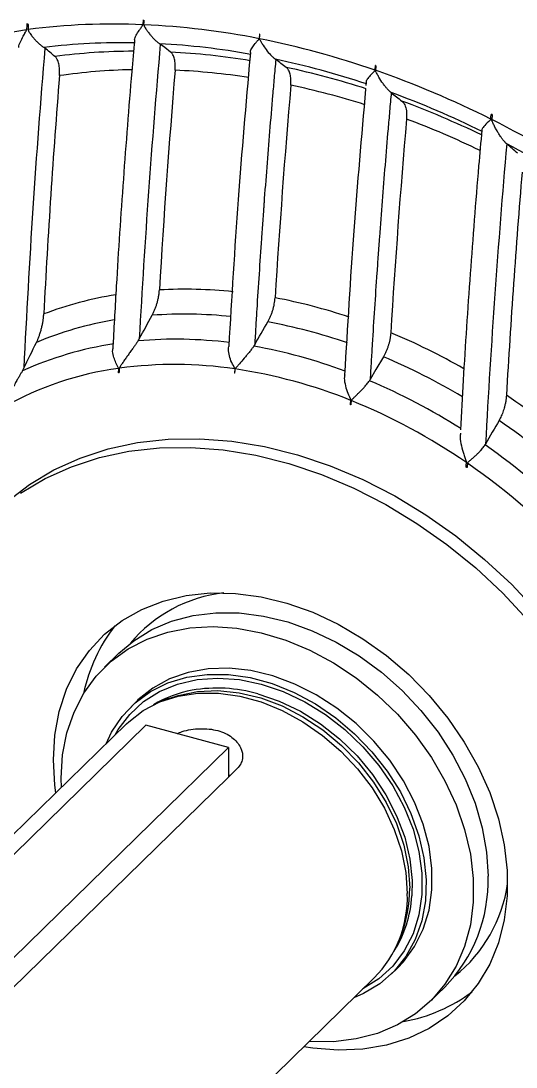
# Model space of a CAD drawing. Header units: millimetres. Extents: x 15 to 1184, y 5 to 836.
# Drawn here: x 801 to 827.5, y 183.5 to 239.5 of the extents above; entities that cross this region are included whole.
import ezdxf

# ---------------------------------------------------------------- set-up
doc = ezdxf.new("R2010")
doc.units = ezdxf.units.MM

msp = doc.modelspace()

# ---------------------------------------------------------------- linework, layer by layer
at = {"color": 7, "linetype": 'Continuous', "lineweight": 25}
for p, q in [((813.288, 237.804), (813.272, 237.611)), ((819.486, 236.202), (819.472, 236.039)), ((827.01, 232.917), (827.011, 232.915)), ((805.931, 222.143), (805.921, 221.95)), ((806.246, 205.657), (805.476, 204.905)), ((808.923, 203.236), (808.588, 203.108)), ((807.222, 203.116), (806.895, 202.797)), ((806.652, 201.879), (788.801, 184.456)), ((807.693, 201.808), (792.992, 187.459)), ((812.115, 200.606), (807.693, 201.808)), ((797.414, 186.258), (812.115, 200.606)), ((812.115, 200.606), (812.115, 199.033)), ((812.582, 199.489), (812.115, 199.033)), ((812.115, 199.033), (797.648, 184.913)), ((812.197, 199.113), (812.115, 199.156)), ((821.198, 190.187), (821.335, 190.519)), ((820.847, 188.503), (821.174, 188.822)), ((802.072, 170.859), (819.923, 188.282)), ((822.92, 187.032), (823.69, 187.784))]:
    msp.add_line(p, q, dxfattribs=at)
at = {"color": 7, "linetype": 'Continuous', "lineweight": 25, "flags": 128}
for points in [[(801.392, 239.042), (801.395, 239.075), (801.398, 239.108), (801.401, 239.141), (801.404, 239.174), (801.407, 239.206), (801.409, 239.239), (801.412, 239.272), (801.415, 239.305)], [(807.551, 239.561), (807.548, 239.527), (807.545, 239.494), (807.542, 239.461), (807.539, 239.428), (807.537, 239.395), (807.534, 239.362), (807.531, 239.329), (807.528, 239.296)], [(807.583, 239.294), (807.586, 239.325), (807.589, 239.356), (807.592, 239.388), (807.595, 239.419), (807.598, 239.451), (807.6, 239.482), (807.603, 239.513), (807.606, 239.545)], [(779.497, 223.825), (780.589, 225.852), (781.835, 227.765), (783.229, 229.553), (784.766, 231.21), (786.439, 232.729), (788.241, 234.104), (790.165, 235.328), (792.201, 236.396), (794.342, 237.303), (796.579, 238.047), (798.901, 238.623), (801.3, 239.03)], [(813.778, 238.793), (813.776, 238.762), (813.773, 238.731), (813.77, 238.701), (813.767, 238.67), (813.764, 238.639), (813.761, 238.608), (813.758, 238.577), (813.756, 238.546)], [(813.774, 238.543), (813.777, 238.573), (813.78, 238.604), (813.783, 238.635), (813.786, 238.665), (813.788, 238.696), (813.791, 238.727), (813.794, 238.757), (813.797, 238.788)], [(809.014, 237.829), (808.706, 238.066), (808.464, 238.252)], [(819.965, 236.86), (819.968, 236.891), (819.971, 236.921), (819.974, 236.952), (819.977, 236.983), (819.979, 237.013), (819.982, 237.044), (819.985, 237.075), (819.988, 237.105)], [(820.007, 237.1), (820.004, 237.069), (820.001, 237.039), (819.998, 237.008), (819.995, 236.977), (819.993, 236.946), (819.99, 236.915), (819.987, 236.884), (819.984, 236.853)], [(820.828, 235.658), (820.899, 235.601), (820.971, 235.545), (821.042, 235.489), (821.114, 235.432), (821.185, 235.376), (821.257, 235.319), (821.329, 235.263), (821.4, 235.207)], [(826.156, 234.246), (826.159, 234.277), (826.162, 234.309), (826.165, 234.34), (826.167, 234.371), (826.17, 234.403), (826.173, 234.434), (826.176, 234.466), (826.179, 234.497)], [(826.236, 234.483), (826.233, 234.449), (826.23, 234.416), (826.227, 234.383), (826.224, 234.35), (826.221, 234.317), (826.218, 234.284), (826.215, 234.251), (826.212, 234.218)], [(807.338, 222.483), (807.424, 222.641), (807.51, 222.798), (807.596, 222.956), (807.681, 223.114), (807.767, 223.271), (807.853, 223.429), (807.939, 223.586), (808.025, 223.744)], [(813.517, 222.165), (813.605, 222.318), (813.692, 222.471), (813.78, 222.624), (813.868, 222.777), (813.955, 222.93), (814.043, 223.083), (814.131, 223.236), (814.218, 223.389)], [(820.411, 221.525), (820.011, 220.839), (819.697, 220.299)], [(806.224, 220.902), (806.223, 220.874), (806.221, 220.846), (806.22, 220.817), (806.219, 220.789), (806.217, 220.761), (806.216, 220.733), (806.214, 220.705), (806.213, 220.677)], [(806.267, 220.66), (806.269, 220.692), (806.271, 220.723), (806.272, 220.754), (806.274, 220.785), (806.275, 220.816), (806.277, 220.848), (806.279, 220.879), (806.28, 220.91)], [(812.452, 220.874), (812.451, 220.845), (812.449, 220.816), (812.448, 220.788), (812.446, 220.759), (812.444, 220.73), (812.443, 220.701), (812.441, 220.673), (812.44, 220.644)], [(812.458, 220.639), (812.46, 220.668), (812.462, 220.697), (812.463, 220.726), (812.465, 220.755), (812.466, 220.784), (812.468, 220.813), (812.469, 220.842), (812.471, 220.871)], [(818.649, 218.956), (818.651, 218.985), (818.652, 219.014), (818.654, 219.043), (818.656, 219.072), (818.657, 219.101), (818.659, 219.13), (818.66, 219.159), (818.662, 219.188)], [(818.681, 219.181), (818.679, 219.152), (818.678, 219.124), (818.676, 219.095), (818.674, 219.066), (818.673, 219.037), (818.671, 219.009), (818.67, 218.98), (818.668, 218.951)], [(826.603, 218.118), (826.513, 217.959), (826.422, 217.801), (826.332, 217.642), (826.241, 217.483), (826.151, 217.324), (826.06, 217.166), (825.97, 217.007), (825.879, 216.848)], [(799.655, 213.215), (800.253, 213.764), (801.456, 214.683), (802.768, 215.464), (804.178, 216.102), (805.676, 216.591), (807.25, 216.928), (808.887, 217.11), (810.575, 217.135), (812.301, 217.003), (814.051, 216.716), (815.811, 216.276), (817.567, 215.685), (819.307, 214.949), (821.015, 214.074), (822.68, 213.065), (824.287, 211.932), (825.824, 210.683), (827.28, 209.328), (828.642, 207.877)], [(800.983, 214.221), (802.295, 215.003), (803.705, 215.641), (805.203, 216.13), (806.777, 216.466), (808.415, 216.648), (810.103, 216.673), (811.828, 216.542), (813.578, 216.255), (815.338, 215.814), (817.095, 215.223), (818.834, 214.488), (820.543, 213.612), (822.207, 212.604), (823.814, 211.471), (825.351, 210.222), (826.807, 208.867), (828.169, 207.416)], [(824.84, 215.613), (824.842, 215.644), (824.843, 215.675), (824.845, 215.706), (824.847, 215.737), (824.848, 215.769), (824.85, 215.8), (824.851, 215.831), (824.853, 215.862)], [(824.909, 215.824), (824.907, 215.796), (824.906, 215.768), (824.904, 215.739), (824.903, 215.711), (824.902, 215.683), (824.9, 215.655), (824.899, 215.627), (824.897, 215.599)], [(802.737, 199.957), (802.816, 201.279), (803.053, 202.541), (803.444, 203.726), (803.985, 204.818), (804.668, 205.805), (805.484, 206.671), (806.423, 207.408), (807.472, 208.004), (808.618, 208.452), (809.846, 208.746), (811.14, 208.883), (812.483, 208.86), (813.857, 208.678), (815.245, 208.339), (816.628, 207.848), (817.989, 207.211), (819.31, 206.436), (820.573, 205.534), (821.762, 204.516), (822.861, 203.395), (823.857, 202.187), (824.736, 200.906), (825.487, 199.57), (826.099, 198.196), (826.566, 196.802), (826.88, 195.405), (827.039, 194.025), (827.039, 192.68), (826.88, 191.386), (826.566, 190.16), (826.099, 189.02), (825.487, 187.979), (824.736, 187.051), (823.857, 186.248), (822.861, 185.581), (821.762, 185.058), (820.573, 184.686), (819.31, 184.47), (817.989, 184.413), (816.628, 184.516), (816.14, 184.59)], [(806.246, 205.657), (807.044, 206.33), (808.009, 206.924), (809.072, 207.374), (810.218, 207.675), (811.431, 207.822), (812.693, 207.813), (813.987, 207.649), (815.295, 207.331), (816.598, 206.864), (817.879, 206.255), (819.119, 205.512), (820.3, 204.645), (821.406, 203.667), (822.422, 202.592), (823.334, 201.434), (824.128, 200.211), (824.793, 198.938), (825.321, 197.634), (825.703, 196.317), (825.934, 195.006), (826.012, 193.719)], [(803.165, 198.476), (803.154, 198.97), (803.231, 200.215), (803.463, 201.401), (803.845, 202.51), (804.372, 203.527), (805.038, 204.438), (805.832, 205.23), (806.743, 205.893), (807.759, 206.416), (808.866, 206.792), (810.047, 207.016), (811.287, 207.085), (812.567, 206.999), (813.87, 206.757), (815.178, 206.364), (816.473, 205.825), (817.735, 205.148), (818.947, 204.341), (820.093, 203.418), (821.157, 202.389), (822.122, 201.271), (822.976, 200.078), (823.707, 198.828), (824.305, 197.537), (824.76, 196.224), (825.068, 194.908), (825.223, 193.607), (825.223, 192.338), (825.068, 191.121), (824.76, 189.972), (824.305, 188.907), (823.707, 187.941), (822.976, 187.088), (822.122, 186.359), (821.157, 185.766), (820.093, 185.315), (818.947, 185.015), (817.735, 184.868), (816.473, 184.876), (816.436, 184.879)], [(805.563, 200.816), (805.859, 201.431), (806.426, 202.28), (807.126, 203.01), (807.946, 203.61), (808.872, 204.067), (809.887, 204.374), (810.974, 204.525), (812.112, 204.518), (813.281, 204.352), (814.461, 204.032), (815.631, 203.561), (816.769, 202.95), (817.855, 202.208), (818.87, 201.349), (819.796, 200.389), (820.617, 199.344), (821.316, 198.233), (821.884, 197.076), (822.308, 195.894), (822.581, 194.707), (822.699, 193.537), (822.66, 192.405), (822.464, 191.33), (822.114, 190.333), (821.617, 189.431), (820.982, 188.639), (820.221, 187.973), (819.345, 187.444), (818.834, 187.219)], [(821.174, 188.822), (821.48, 189.145), (822.081, 189.965), (822.542, 190.893), (822.854, 191.911), (823.011, 193.002), (823.011, 194.145), (822.854, 195.322), (822.542, 196.509), (822.081, 197.687), (821.48, 198.835), (820.749, 199.931), (819.901, 200.957), (818.951, 201.893), (817.916, 202.724), (816.815, 203.434), (815.667, 204.011), (814.493, 204.445), (813.314, 204.727), (812.15, 204.853), (811.023, 204.821), (809.953, 204.63), (808.958, 204.285), (808.057, 203.792), (807.266, 203.159), (807.222, 203.116)], [(806.045, 201.287), (806.215, 201.576), (806.826, 202.384), (807.569, 203.067), (808.429, 203.612), (809.391, 204.008), (810.436, 204.249), (811.545, 204.33), (812.697, 204.249), (813.871, 204.007)], [(813.871, 204.007), (815.045, 203.61), (816.198, 203.065), (817.307, 202.382), (818.351, 201.573), (819.313, 200.654), (820.173, 199.642), (820.916, 198.555), (821.527, 197.414), (821.996, 196.24), (822.314, 195.056), (822.474, 193.882), (822.474, 192.742), (822.314, 191.655), (821.996, 190.643), (821.527, 189.724), (820.916, 188.916), (820.173, 188.233), (819.316, 187.69)], [(806.652, 201.879), (806.77, 201.991), (807.553, 202.591), (808.442, 203.05), (809.422, 203.361), (810.474, 203.518), (811.578, 203.518), (812.714, 203.361), (813.861, 203.049), (814.997, 202.589), (816.101, 201.989), (817.153, 201.26), (818.133, 200.416), (819.022, 199.473), (819.805, 198.448), (820.467, 197.361), (820.994, 196.23), (821.378, 195.079), (821.611, 193.927), (821.69, 192.797)], [(808.923, 203.236), (809.414, 203.4), (810.451, 203.608), (811.548, 203.656), (812.685, 203.541), (813.838, 203.267), (814.985, 202.838), (816.104, 202.263), (817.174, 201.554), (818.173, 200.723), (819.082, 199.788), (819.884, 198.766), (820.562, 197.677), (821.103, 196.542), (821.498, 195.384), (821.738, 194.225), (821.818, 193.088)], [(813.684, 203.482), (814.835, 203.092), (815.964, 202.552), (817.048, 201.875), (818.066, 201.074), (819, 200.163), (819.83, 199.16), (820.54, 198.086), (821.117, 196.961), (821.549, 195.807), (821.828, 194.646), (821.949, 193.501), (821.934, 192.674)], [(802.869, 198.187), (802.816, 198.592), (802.737, 199.957)]]:
    msp.add_lwpolyline(points, dxfattribs=at)
at = {"color": 7, "linetype": 'Continuous', "lineweight": 25}
for centre, radius, start, end in [((1293.786, 196.787), 494.294, 175.06223, 175.09743), ((805.948, 203.241), 36.09, 87.4913, 97.2514), ((805.731, 198.148), 41.187, 78.7653, 87.4224), ((804.712, 192.966), 46.468, 70.8372, 78.7538), ((1269.365, 198.798), 468.729, 175.19732, 177.29574), ((806.437, 203.55), 34.78, 88.8813, 96.9384), ((599.497, -7.661), 318.577, 50.34035, 50.46645), ((1282.978, 196.451), 476.352, 174.96572, 176.86731), ((806.255, 198.49), 39.846, 79.8038, 86.8715), ((808.08, 237.751), 0.631, 52.5305, 56.3461), ((807.15, 204.261), 33.614, 90.2175, 97.3992), ((807.02, 199.21), 38.67, 80.6797, 87.0446), ((805.248, 193.315), 45.119, 71.5843, 78.0067), ((807.622, 204.795), 32.098, 91.2368, 98.1612), ((1280.805, 197.203), 473.212, 175.19295, 176.62053), ((807.572, 199.783), 37.114, 81.2682, 87.3967), ((806.04, 194.028), 43.947, 72.1741, 77.9594), ((803.059, 188.18), 51.532, 63.3716, 70.8266), ((1267.523, 199.517), 465.934, 175.43902, 177.01095), ((1289.743, 195.256), 476.043, 175.08318, 176.45641), ((806.64, 194.595), 42.389, 72.4496, 78.0022), ((803.593, 188.547), 50.168, 63.8591, 69.9201), ((804.394, 189.261), 48.992, 64.2763, 69.688), ((1295.476, 193.616), 475.57, 175.09922, 176.48033), ((805.01, 189.811), 47.445, 64.2996, 69.4758), ((801.098, 184.248), 55.926, 56.0304, 63.317), ((1300.447, 191.484), 475.245, 174.99864, 176.94062), ((801.636, 184.672), 54.51, 56.288, 62.2585), ((664.736, 43.781), 249.209, 49.19448, 49.37064), ((1297.972, 192.284), 471.761, 175.24272, 176.69711), ((809.802, 200.307), 24.83, 84.0889, 93.1992), ((809.336, 204.879), 20.226, 99.2688, 110.588), ((809.035, 195.129), 30.071, 71.5128, 79.3164), ((809.212, 204.556), 19.21, 99.6666, 112.5924), ((809.732, 200.051), 23.754, 83.8833, 94.1217), ((808.977, 194.875), 28.992, 70.8686, 79.5852), ((809.287, 199.402), 23.06, 82.8357, 95.0102), ((807.31, 190.529), 34.989, 60.1588, 67.3173), ((808.749, 203.862), 18.561, 98.6141, 114.4133), ((812.461, 222.771), 1.218, 325.8276, 330.1574), ((808.522, 194.229), 28.293, 69.659, 79.9319), ((807.235, 190.309), 33.883, 59.094, 67.1159), ((808.62, 203.589), 17.478, 97.878, 119.2151), ((809.239, 199.221), 21.89, 81.5594, 97.769), ((808.503, 194.038), 27.125, 68.0038, 81.5871), ((818.817, 220.812), 1.019, 326.0885, 329.7861), ((806.754, 189.702), 33.158, 57.5348, 67.0881), ((806.718, 189.533), 31.97, 55.441, 68.0255), ((805.48, 187.555), 38.485, 48.6108, 56.0098), ((805.452, 187.489), 37.222, 46.9661, 55.3723), ((805.028, 187.049), 36.324, 44.9238, 55.0136), ((805.062, 187.06), 34.946, 41.9711, 55.3943), ((812.728, 201.298), 7.64, 96.4757, 140.1676), ((812.88, 201.766), 8.696, 141.9031, 168.4598), ((811.503, 195.952), 7.84, 73.8465, 99.7735), ((811.199, 197.817), 5.95, 99.9403, 121.4291), ((817.887, 193.476), 8.128, 315.5529, 1.7128), ((819.419, 194.411), 7.717, 308.6698, 351.907), ((815.525, 192.606), 6.167, 315.4876, 1.7781), ((815.645, 193.065), 6.301, 327.7353, 356.4361), ((815.13, 193.017), 6.689, 338.0742, 0.6091), ((819.966, 194.5), 8.685, 280.1324, 306.7248)]:
    msp.add_arc(centre, radius, start, end, dxfattribs=at)
for centre, major_axis, ratio, start_param, end_param in [((801.623, 237.953), (0.749, -0.077), 0.40059, 0.541859, 0.656469), ((814.009, 237.554), (0.727, -0.249), 0.218906, 0.584876, 0.641168), ((801.379, 242.848), (98.092, -73.863), 0.029953, 1.451944, 1.457729), ((820.201, 235.87), (0.718, -0.332), 0.15929, 0.588998, 0.617067), ((806.687, 222.462), (0.691, 0.722), 0.516084, 5.060646, 5.196495), ((800.49, 220.622), (0.735, 0.919), 0.344653, 5.131175, 5.292198), ((825.264, 217.423), (-0.067, 0.952), 0.787392, 3.956627, 4.009116)]:
    msp.add_ellipse(centre, major_axis=major_axis, ratio=ratio, start_param=start_param, end_param=end_param, dxfattribs=at)
for points in [[(801.415, 239.305), (801.384, 239.313), (801.354, 239.323), (801.326, 239.333)], [(813.797, 238.788), (813.791, 238.79), (813.785, 238.791), (813.778, 238.793)], [(820.007, 237.1), (820, 237.102), (819.994, 237.104), (819.988, 237.105)], [(826.236, 234.483), (826.217, 234.487), (826.197, 234.492), (826.179, 234.497)], [(801.157, 220.913), (801.381, 221.373), (801.606, 221.833), (801.832, 222.292)], [(806.267, 220.66), (806.249, 220.666), (806.231, 220.671), (806.213, 220.677)], [(812.449, 220.641), (812.446, 220.642), (812.443, 220.643), (812.44, 220.644)], [(812.458, 220.639), (812.455, 220.64), (812.452, 220.641), (812.449, 220.641)], [(818.659, 218.954), (818.656, 218.955), (818.652, 218.955), (818.649, 218.956)], [(818.668, 218.951), (818.665, 218.952), (818.662, 218.953), (818.659, 218.954)], [(824.897, 215.599), (824.878, 215.603), (824.859, 215.608), (824.84, 215.613)]]:
    msp.add_open_spline(points, degree=3, dxfattribs=at)
for points, knots in [([(807.092, 238.464), (807.09, 238.475), (807.074, 238.542), (807.172, 238.726), (807.298, 238.944), (807.415, 239.111), (807.477, 239.197), (807.507, 239.244), (807.523, 239.272), (807.526, 239.289), (807.528, 239.296)], [0, 0, 0, 0, 0.059638, 0.371492, 0.685294, 0.842616, 0.92132, 0.960674, 0.983297, 1, 1, 1, 1]), ([(807.583, 239.294), (807.583, 239.289), (807.583, 239.28), (807.587, 239.264), (807.593, 239.247), (807.602, 239.227), (807.615, 239.201), (807.635, 239.165), (807.684, 239.083), (807.765, 238.962), (807.876, 238.813), (807.994, 238.672), (808.111, 238.546), (808.215, 238.446), (808.301, 238.372), (808.371, 238.317), (808.41, 238.289), (808.43, 238.276)], [0, 0, 0, 0, 0.0091385, 0.0195607, 0.0315671, 0.045317, 0.0629079, 0.0890929, 0.1256594, 0.2506984, 0.3757299, 0.5001202, 0.6312362, 0.7495444, 0.8378258, 0.9211363, 1, 1, 1, 1]), ([(800.893, 238.071), (800.891, 238.083), (800.877, 238.165), (800.972, 238.379), (801.084, 238.613), (801.172, 238.769), (801.204, 238.824), (801.23, 238.869), (801.257, 238.918), (801.288, 238.978), (801.296, 239.013), (801.3, 239.03)], [0, 0, 0, 0, 0.054867, 0.368511, 0.683977, 0.793888, 0.825706, 0.842069, 0.921132, 0.962205, 1, 1, 1, 1]), ([(801.392, 239.042), (801.392, 239.036), (801.392, 239.023), (801.396, 239.002), (801.403, 238.978), (801.415, 238.95), (801.434, 238.915), (801.46, 238.87), (801.504, 238.804), (801.579, 238.699), (801.68, 238.574), (801.8, 238.442), (801.916, 238.328), (802.021, 238.235), (802.107, 238.167), (802.176, 238.115), (802.216, 238.088), (802.235, 238.075)], [0, 0, 0, 0, 0.013415, 0.028154, 0.044573, 0.06293, 0.090029, 0.125789, 0.168645, 0.250754, 0.389137, 0.500941, 0.631906, 0.750755, 0.837981, 0.920918, 1, 1, 1, 1]), ([(813.293, 237.804), (813.289, 237.82), (813.272, 237.883), (813.373, 238.049), (813.507, 238.24), (813.629, 238.388), (813.694, 238.464), (813.727, 238.502), (813.743, 238.523), (813.753, 238.535), (813.755, 238.542), (813.756, 238.546)], [0, 0, 0, 0, 0.101212, 0.400451, 0.700093, 0.850061, 0.92506, 0.962561, 0.98131, 0.990684, 1, 1, 1, 1]), ([(813.774, 238.543), (813.774, 238.541), (813.774, 238.537), (813.776, 238.529), (813.782, 238.515), (813.795, 238.489), (813.822, 238.437), (813.879, 238.336), (814.001, 238.139), (814.188, 237.878), (814.384, 237.658), (814.511, 237.538), (814.57, 237.49), (814.601, 237.466), (814.616, 237.455), (814.624, 237.45)], [0, 0, 0, 0, 0.00387, 0.007805, 0.015624, 0.031268, 0.062557, 0.125133, 0.250255, 0.500215, 0.749843, 0.874865, 0.937425, 0.966906, 1, 1, 1, 1]), ([(807.084, 238.465), (807.034, 237.904), (806.814, 235.409), (806.476, 231.015), (806.146, 226.137), (805.988, 223.198), (805.931, 222.143)], [0, 0, 0, 0, 0.101869, 0.452681, 0.803508, 1, 1, 1, 1]), ([(803.065, 236.568), (803.067, 236.597), (803.071, 236.655), (803.074, 236.739), (803.074, 236.821), (803.07, 236.929), (803.059, 237.056), (803.034, 237.198), (802.997, 237.324), (802.955, 237.422), (802.911, 237.496), (802.869, 237.552), (802.837, 237.581), (802.821, 237.595)], [0, 0, 0, 0, 0.062628, 0.124967, 0.187205, 0.249527, 0.375005, 0.499701, 0.624708, 0.748698, 0.833053, 0.916624, 1, 1, 1, 1]), ([(809.258, 236.859), (809.26, 236.887), (809.264, 236.942), (809.267, 237.023), (809.267, 237.102), (809.263, 237.205), (809.251, 237.327), (809.225, 237.46), (809.188, 237.579), (809.146, 237.67), (809.102, 237.739), (809.06, 237.789), (809.029, 237.815), (809.014, 237.829)], [0, 0, 0, 0, 0.0625762, 0.1248847, 0.1871393, 0.2495541, 0.3747657, 0.4997108, 0.6246963, 0.7494142, 0.8331428, 0.9164834, 1, 1, 1, 1]), ([(813.272, 237.611), (813.047, 235.046), (812.586, 229.809), (812.283, 224.683), (812.129, 222.068)], [0, 0, 0, 0, 0.489806, 1, 1, 1, 1]), ([(814.645, 237.434), (814.616, 237.104), (814.558, 236.461), (814.447, 235.176), (814.26, 232.941), (814.11, 231.026), (814.016, 229.752), (814.016, 229.75), (814.016, 229.745), (814.015, 229.737), (814.014, 229.719), (814.011, 229.684), (814.006, 229.615), (813.996, 229.476), (813.976, 229.197), (813.935, 228.641), (813.857, 227.53), (813.749, 225.947), (813.649, 224.376), (813.572, 223.117), (813.536, 222.488), (813.517, 222.165)], [0, 0, 0, 0, 0.064156, 0.125, 0.250001, 0.499999, 0.500121, 0.500243, 0.500487, 0.500975, 0.501952, 0.503905, 0.507811, 0.515624, 0.531249, 0.562499, 0.624999, 0.749999, 0.875, 0.935843, 1, 1, 1, 1]), ([(815.452, 236.057), (815.454, 236.085), (815.458, 236.14), (815.461, 236.22), (815.46, 236.297), (815.456, 236.398), (815.444, 236.518), (815.418, 236.649), (815.381, 236.765), (815.338, 236.854), (815.295, 236.92), (815.253, 236.969), (815.223, 236.995), (815.207, 237.008)], [0, 0, 0, 0, 0.062526, 0.124815, 0.187089, 0.249573, 0.374666, 0.499736, 0.624692, 0.749657, 0.83318, 0.916447, 1, 1, 1, 1]), ([(819.965, 236.86), (819.964, 236.856), (819.962, 236.849), (819.953, 236.838), (819.937, 236.82), (819.92, 236.803), (819.904, 236.786), (819.885, 236.767), (819.831, 236.711), (819.712, 236.586), (819.574, 236.417), (819.472, 236.273), (819.487, 236.217), (819.491, 236.201)], [0, 0, 0, 0, 0.009179, 0.018419, 0.036906, 0.073882, 0.082234, 0.097345, 0.147836, 0.295699, 0.591091, 0.886091, 1, 1, 1, 1]), ([(820.817, 235.666), (820.808, 235.673), (820.789, 235.688), (820.757, 235.716), (820.717, 235.753), (820.67, 235.801), (820.599, 235.877), (820.505, 235.99), (820.354, 236.19), (820.205, 236.421), (820.087, 236.632), (820.031, 236.741), (820.004, 236.797), (819.992, 236.825), (819.986, 236.839), (819.984, 236.847), (819.984, 236.851), (819.984, 236.853)], [0, 0, 0, 0, 0.0393578, 0.0810344, 0.1250248, 0.1850586, 0.2500789, 0.3658132, 0.5001727, 0.7499591, 0.874975, 0.9374951, 0.9687563, 0.9843862, 0.9922, 0.9960455, 1, 1, 1, 1]), ([(819.457, 235.853), (819.233, 233.313), (818.78, 228.16), (818.482, 223.116), (818.331, 220.558)], [0, 0, 0, 0, 0.492884, 1, 1, 1, 1]), ([(820.828, 235.658), (820.798, 235.325), (820.741, 234.678), (820.629, 233.386), (820.441, 231.138), (820.279, 229.052), (820.162, 227.452), (820.116, 226.813), (820.037, 225.695), (819.929, 224.102), (819.829, 222.523), (819.753, 221.256), (819.716, 220.624), (819.697, 220.299)], [0, 0, 0, 0, 0.064157, 0.125, 0.250001, 0.499999, 0.531249, 0.562499, 0.624999, 0.749999, 0.875, 0.935843, 1, 1, 1, 1]), ([(821.4, 235.207), (821.411, 235.198), (821.436, 235.176), (821.479, 235.128), (821.53, 235.053), (821.575, 234.954), (821.613, 234.831), (821.639, 234.697), (821.653, 234.546), (821.655, 234.395), (821.648, 234.293), (821.645, 234.244)], [0, 0, 0, 0, 0.056784, 0.139969, 0.249536, 0.390734, 0.499721, 0.639011, 0.768815, 0.889141, 1, 1, 1, 1]), ([(826.156, 234.246), (826.155, 234.24), (826.141, 234.183), (825.957, 234.055), (825.799, 233.861), (825.675, 233.716), (825.686, 233.668), (825.689, 233.656)], [0, 0, 0, 0, 0.017016, 0.15044, 0.598549, 0.897559, 1, 1, 1, 1]), ([(827.01, 232.917), (827.001, 232.924), (826.983, 232.94), (826.953, 232.97), (826.921, 233.004), (826.886, 233.043), (826.848, 233.088), (826.789, 233.162), (826.703, 233.28), (826.596, 233.441), (826.487, 233.622), (826.384, 233.81), (826.308, 233.964), (826.262, 234.064), (826.243, 234.108), (826.231, 234.14), (826.221, 234.167), (826.213, 234.193), (826.212, 234.211), (826.212, 234.218)], [0, 0, 0, 0, 0.037266, 0.076215, 0.116923, 0.159452, 0.203861, 0.250197, 0.366887, 0.499065, 0.616416, 0.749297, 0.874619, 0.909974, 0.93732, 0.954861, 0.968673, 0.986673, 1, 1, 1, 1]), ([(825.678, 233.657), (825.621, 233.016), (825.393, 230.441), (825.049, 225.967), (824.73, 221.263), (824.58, 218.495), (824.533, 217.612)], [0, 0, 0, 0, 0.118451, 0.475519, 0.832602, 1, 1, 1, 1]), ([(808.025, 223.744), (808.038, 223.769), (808.065, 223.819), (808.104, 223.898), (808.141, 223.98), (808.187, 224.09), (808.241, 224.232), (808.296, 224.407), (808.341, 224.582), (808.377, 224.758), (808.403, 224.931), (808.412, 225.043), (808.416, 225.099)], [0, 0, 0, 0, 0.0621436, 0.1242929, 0.1866562, 0.2494398, 0.3741849, 0.4996057, 0.6240789, 0.7490712, 0.8746699, 1, 1, 1, 1]), ([(814.218, 223.389), (814.232, 223.412), (814.258, 223.46), (814.296, 223.534), (814.333, 223.61), (814.379, 223.715), (814.433, 223.85), (814.488, 224.016), (814.534, 224.184), (814.57, 224.352), (814.597, 224.519), (814.606, 224.626), (814.61, 224.679)], [0, 0, 0, 0, 0.06247, 0.124741, 0.187018, 0.249507, 0.374601, 0.499677, 0.624496, 0.749255, 0.874674, 1, 1, 1, 1]), ([(801.832, 222.292), (801.844, 222.315), (801.866, 222.362), (801.898, 222.433), (801.929, 222.507), (801.959, 222.583), (802.001, 222.696), (802.052, 222.851), (802.107, 223.047), (802.151, 223.243), (802.186, 223.436), (802.211, 223.628), (802.22, 223.751), (802.224, 223.813)], [0, 0, 0, 0, 0.049031, 0.098371, 0.148132, 0.198424, 0.249354, 0.373316, 0.499481, 0.62387, 0.749152, 0.874419, 1, 1, 1, 1]), ([(807.273, 222.374), (807.26, 222.355), (807.235, 222.316), (807.193, 222.255), (807.15, 222.192), (807.103, 222.126), (807.054, 222.057), (806.978, 221.95), (806.87, 221.801), (806.74, 221.62), (806.61, 221.437), (806.488, 221.261), (806.397, 221.126), (806.344, 221.041), (806.321, 221.005), (806.306, 220.979), (806.294, 220.956), (806.284, 220.934), (806.281, 220.917), (806.28, 220.91)], [0, 0, 0, 0, 0.0372379, 0.0761449, 0.1168321, 0.1593945, 0.2039128, 0.2504551, 0.367839, 0.4992707, 0.6164488, 0.7494218, 0.8746721, 0.9123838, 0.9373269, 0.954926, 0.9686505, 0.986787, 1, 1, 1, 1]), ([(820.803, 222.812), (820.801, 222.787), (820.798, 222.736), (820.789, 222.66), (820.779, 222.584), (820.767, 222.509), (820.753, 222.434), (820.737, 222.361), (820.719, 222.29), (820.701, 222.22), (820.671, 222.117), (820.626, 221.982), (820.561, 221.819), (820.49, 221.666), (820.437, 221.572), (820.411, 221.525)], [0, 0, 0, 0, 0.06006, 0.118981, 0.176766, 0.233417, 0.288937, 0.34333, 0.396598, 0.448743, 0.49977, 0.627964, 0.754032, 0.878026, 1, 1, 1, 1]), ([(806.224, 220.902), (806.224, 220.908), (806.222, 220.936), (806.102, 221.154), (805.968, 221.468), (805.898, 221.805), (805.921, 221.931), (805.925, 221.95)], [0, 0, 0, 0, 0.018479, 0.079227, 0.628626, 0.943825, 1, 1, 1, 1]), ([(812.452, 220.874), (812.452, 220.877), (812.432, 220.997), (812.26, 221.216), (812.165, 221.575), (812.097, 221.868), (812.125, 222.025), (812.133, 222.067)], [0, 0, 0, 0, 0.009215, 0.296407, 0.592961, 0.88916, 1, 1, 1, 1]), ([(813.468, 222.087), (813.456, 222.069), (813.431, 222.033), (813.39, 221.978), (813.343, 221.914), (813.285, 221.841), (813.2, 221.735), (813.087, 221.601), (812.909, 221.394), (812.735, 221.195), (812.596, 221.032), (812.53, 220.953), (812.497, 220.914), (812.482, 220.894), (812.475, 220.884), (812.472, 220.877), (812.471, 220.873), (812.471, 220.871)], [0, 0, 0, 0, 0.041214, 0.0828598, 0.1250359, 0.1859862, 0.250068, 0.3687691, 0.5000773, 0.7499223, 0.8749573, 0.9374865, 0.9687517, 0.9843836, 0.9921983, 0.9961305, 1, 1, 1, 1]), ([(801.078, 220.764), (801.066, 220.743), (801.042, 220.701), (801.004, 220.636), (800.964, 220.567), (800.922, 220.495), (800.878, 220.419), (800.832, 220.34), (800.756, 220.209), (800.648, 220.018), (800.52, 219.784), (800.393, 219.543), (800.296, 219.35), (800.221, 219.192), (800.177, 219.097), (800.144, 219.021), (800.122, 218.967), (800.105, 218.919), (800.093, 218.879), (800.09, 218.854), (800.089, 218.844)], [0, 0, 0, 0, 0.030399, 0.062485, 0.09634, 0.132033, 0.169622, 0.209154, 0.250666, 0.36735, 0.499664, 0.615901, 0.749736, 0.81209, 0.87478, 0.907916, 0.937399, 0.963704, 0.984516, 1, 1, 1, 1]), ([(818.336, 220.557), (818.327, 220.497), (818.299, 220.308), (818.377, 219.968), (818.475, 219.571), (818.642, 219.322), (818.661, 219.193), (818.662, 219.188)], [0, 0, 0, 0, 0.136757, 0.424298, 0.712186, 0.991044, 1, 1, 1, 1]), ([(818.681, 219.181), (818.681, 219.183), (818.682, 219.186), (818.684, 219.192), (818.692, 219.201), (818.707, 219.218), (818.741, 219.251), (818.809, 219.318), (818.914, 219.419), (819.042, 219.544), (819.176, 219.677), (819.305, 219.81), (819.423, 219.939), (819.519, 220.051), (819.597, 220.15), (819.641, 220.213), (819.662, 220.244)], [0, 0, 0, 0, 0.003891, 0.007797, 0.015609, 0.031236, 0.062495, 0.125014, 0.250014, 0.38259, 0.500089, 0.63194, 0.750033, 0.839964, 0.92343, 1, 1, 1, 1]), ([(826.995, 219.464), (826.993, 219.44), (826.99, 219.393), (826.984, 219.323), (826.976, 219.255), (826.966, 219.19), (826.95, 219.087), (826.922, 218.949), (826.879, 218.783), (826.831, 218.629), (826.78, 218.488), (826.724, 218.355), (826.666, 218.232), (826.624, 218.156), (826.603, 218.118)], [0, 0, 0, 0, 0.054521, 0.106732, 0.156639, 0.204245, 0.249555, 0.379207, 0.499732, 0.606639, 0.710004, 0.809939, 0.906563, 1, 1, 1, 1]), ([(824.536, 217.441), (824.528, 217.37), (824.505, 217.149), (824.584, 216.758), (824.683, 216.378), (824.773, 216.118), (824.818, 215.99), (824.845, 215.917), (824.85, 215.881), (824.853, 215.862)], [0, 0, 0, 0, 0.136747, 0.42315, 0.711286, 0.85567, 0.927893, 0.963997, 1, 1, 1, 1]), ([(824.909, 215.824), (824.909, 215.828), (824.91, 215.836), (824.915, 215.848), (824.923, 215.861), (824.934, 215.874), (824.951, 215.891), (824.975, 215.913), (825.035, 215.965), (825.132, 216.047), (825.26, 216.159), (825.392, 216.278), (825.52, 216.401), (825.631, 216.519), (825.721, 216.624), (825.794, 216.716), (825.835, 216.778), (825.856, 216.809)], [0, 0, 0, 0, 0.009594, 0.019983, 0.031479, 0.045324, 0.062872, 0.089855, 0.125617, 0.251022, 0.379811, 0.49966, 0.628956, 0.749294, 0.835481, 0.919018, 1, 1, 1, 1]), ([(770.577, 212.502), (770.581, 212.052), (770.593, 210.757), (770.721, 208.594), (771.007, 206.012), (771.434, 203.411), (772, 200.801), (772.703, 198.189), (773.54, 195.583), (774.51, 192.99), (775.609, 190.418), (776.834, 187.875), (778.181, 185.368), (779.646, 182.905), (781.224, 180.492), (782.912, 178.137), (784.705, 175.846), (786.595, 173.627), (788.58, 171.485), (790.652, 169.427), (792.805, 167.458), (795.034, 165.586), (797.331, 163.814), (799.691, 162.149), (802.106, 160.595), (804.57, 159.157), (807.074, 157.84), (809.613, 156.646), (812.178, 155.58), (814.762, 154.645), (817.358, 153.845), (819.958, 153.181), (822.553, 152.655), (825.138, 152.27), (827.702, 152.027), (830.24, 151.926), (832.744, 151.968), (835.205, 152.153), (837.616, 152.481), (839.97, 152.949), (842.259, 153.558), (844.477, 154.304), (846.618, 155.184), (848.67, 156.202), (850.406, 157.191), (851.415, 157.893), (851.806, 158.164)], [0, 0, 0, 0, 0.012368, 0.035512, 0.058666, 0.081834, 0.105013, 0.128201, 0.151394, 0.174591, 0.197792, 0.220994, 0.244196, 0.267399, 0.290601, 0.313804, 0.337006, 0.360208, 0.38341, 0.406613, 0.429817, 0.453022, 0.476228, 0.499436, 0.522646, 0.545857, 0.569071, 0.592286, 0.615503, 0.63872, 0.661935, 0.685149, 0.708358, 0.731561, 0.754755, 0.777937, 0.801103, 0.82425, 0.847374, 0.870472, 0.89354, 0.916577, 0.939582, 0.962554, 0.985496, 1, 1, 1, 1]), ([(809.358, 201.356), (809.447, 201.394), (809.817, 201.552), (810.443, 201.631), (811.084, 201.613), (811.545, 201.527), (811.958, 201.375), (812.425, 201.095), (812.822, 200.625), (812.905, 200.107), (812.787, 199.728), (812.65, 199.569), (812.582, 199.489)], [0, 0, 0, 0, 0.0505614, 0.2081829, 0.2875362, 0.3671141, 0.4462938, 0.5257178, 0.6834522, 0.8410735, 0.920424, 1, 1, 1, 1])]:
    msp.add_open_spline(points, degree=3, knots=knots, dxfattribs=at)

doc.saveas('drawing.dxf')
